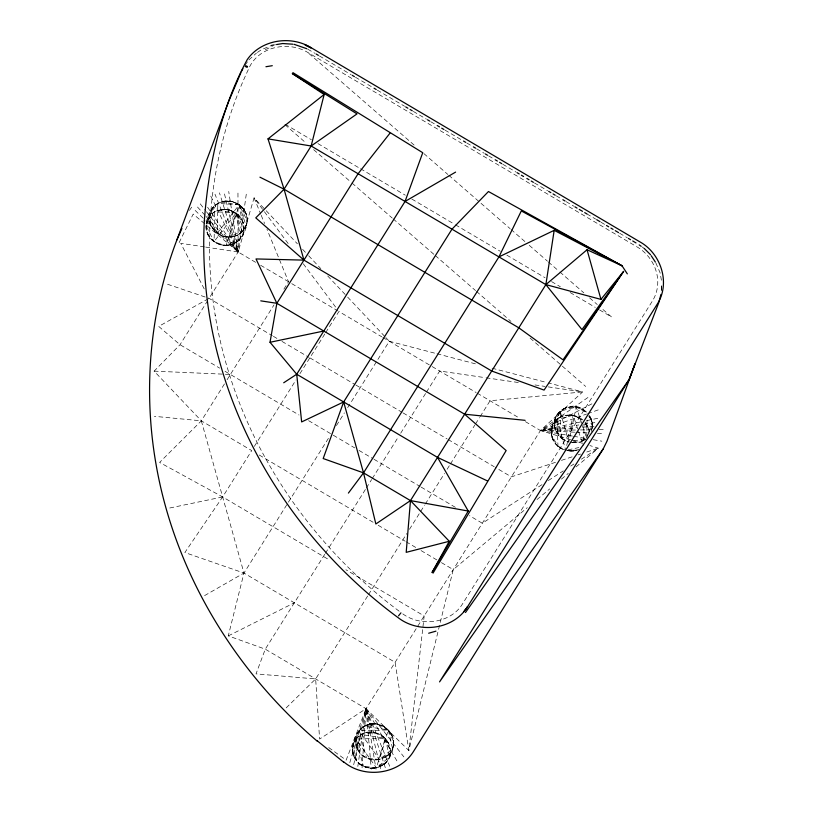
<?xml version="1.0" encoding="UTF-8"?>
<svg xmlns="http://www.w3.org/2000/svg" width="813" height="813" viewBox="0 0 813 813"><rect width="100%" height="100%" fill="white"/><g stroke="black" fill="none" stroke-linecap="round" stroke-linejoin="round"><path stroke-width="0.61" stroke-dasharray="4.07 3.05" d="M661.355 290.841L661.406 285.292L661.426 289.895M583.734 440.494L584.008 424.691M582.443 425.545L586.722 438.309L587.037 420.077M224.185 245.353L220.445 244.672L214.073 241.624L214.754 211.675C223.707 207.569 235.587 209.541 241.146 218.311C244.632 223.91 245.16 231.42 241.613 237.111C238.707 241.776 233.514 244.754 228.087 245.323C215.618 247.111 202.976 234.754 206.532 222.142C208.138 207.589 221.939 195.852 236.177 203.037C253.351 210.577 248.26 236.441 233.697 243.849C226.085 246.695 217.051 245.241 211.339 239.286M227.274 237.091L223.534 236.4L217.162 233.361L217.843 203.402C226.797 199.307 238.676 201.268 244.235 210.039C250.221 218.819 246.542 231.309 236.786 235.587C229.175 238.433 220.14 236.979 214.429 231.024M661.396 289.723L661.558 285.211M361.937 765.389C344.57 755.704 353.787 723.641 373.513 723.814C385.372 723.306 396.449 735.257 393.116 747.106C391.51 761.659 377.71 773.387 363.472 766.212C346.348 758.996 350.19 731.781 370.423 732.076M365.037 757.127C349.255 749.24 355.383 722.879 373.513 723.814M352.588 746.69L352.415 750.318L352.954 744.962L356.521 760.724C366.104 773.691 389.671 768.58 390.565 751.852L390.016 755.368M355.677 738.417L355.505 742.056L356.043 736.7L359.61 752.462C369.193 765.429 392.76 760.318 393.655 743.59L393.116 747.106M588.937 415.809L591.884 420.87L589.516 415.687L590.482 417.333L592.301 422.719L591.976 429.935M362.08 767.777L366.043 708.682L540.442 430.524L582.667 391.927L548.399 382.943M588.968 433.512L589.212 430.981L585.218 423.258M591.447 431.561L592.301 422.719L588.876 416.093M563.968 449.741C534.293 438.451 563.196 388.431 587.169 412.78L576.224 406.978L572.372 406.642M246.278 194.195L238.148 252L209.083 298.351L158.698 326.389L180.019 344.712L219.673 368.137M357.822 766.446L366.043 708.682L265.282 649.17L228.28 635.878L243.961 573.053L329.184 437.14M362.862 733.661C378.309 726.05 397.455 744.84 388.035 759.942M365.952 725.389C381.399 717.788 400.545 736.578 391.124 751.669M209.622 213.87C206.36 226.065 217.356 236.746 229.225 237.162L234.987 236.258L231.177 237.061M551.895 436.845L553.307 440.392C550.035 434.04 550.868 425.86 555.818 420.616M554.984 428.583L556.397 432.12C553.135 425.778 553.958 417.587 558.907 412.354M206.167 223.86L206.532 222.142M566.742 445.483L573.135 415.24L576.722 416.246M353.696 764.708L366.043 708.682L408.837 750.541L453.248 569.598L527.291 507.658M243.961 230.821L243.077 234.185L236.065 213.057L229.693 210.018L225.943 209.327M247.05 222.559L246.166 225.912L239.154 204.795L232.782 201.756L229.032 201.065M551.448 429.508L552.342 426.154L557.068 419.406C566.854 410.951 583.602 415.362 588.185 427.333M554.537 421.246L555.431 417.892L560.157 411.144C565.716 406.764 573.175 405.484 579.811 407.984M349.803 762.614L366.043 708.682L403.858 756.873M218.24 210.161L236.065 213.057L226.136 245.435C217.823 243.91 208.789 240.231 206.614 231.197M221.329 201.898L239.154 204.795L229.225 237.162L243.778 230.181L245.496 227.437M559.354 447.282L562.332 449.03L557.952 446.185L554.273 442.028L551.488 435.006L557.068 419.406L573.135 415.24L581.336 418.705M584.435 410.443L576.224 406.978L568.815 442.048C561.6 440.046 556.234 433.979 554.578 426.734L560.157 411.144L576.224 406.978L581.458 408.685L587.169 412.78M587.616 435.443L589.212 430.981L589.222 433.177M586.722 438.309L592.301 422.719L592.331 428.207L592.514 424.579M247.02 217.071L247.243 220.76L239.154 204.795L217.843 203.402L213.626 206.695L209.073 217.386L211.116 226.471L217.162 233.361L239.154 204.795L246.603 215.221L245.201 211.685M554.354 423.045L560.157 411.144L568.815 442.048L561.041 437.922L558.47 435.29M551.265 431.307L557.068 419.406L565.726 450.321L557.952 446.185L555.381 443.552M179.145 242.569L193.199 214.073L238.148 252L256.369 262.762M356.572 735.064L358.96 730.806L388.309 729.952L392.415 736.243L388.309 729.952L377.364 724.149L364.265 726.233L360.047 729.525L362.71 727.208M353.482 743.326L355.87 739.068L385.22 738.214L389.325 744.505L385.22 738.214L374.275 732.411L361.175 734.495L356.958 737.787L359.62 735.48M211.614 209.307L213.626 206.695L210.15 212.244L209.073 217.386L217.162 233.361M228.087 245.323L231.898 244.52L226.136 245.435L240.689 238.443L242.406 235.709M207.762 300.464L180.019 344.712L154.135 371.145L201.329 420.829L251.715 450.585L222.65 496.946L184.846 552.535L243.961 573.053L395.108 662.321L408.837 750.541L424.183 615.959L345.921 569.75M224.449 383.949L201.329 420.829L159.612 462.424L222.65 496.946L329.844 560.248M227.091 379.732L274.001 304.926M283.91 289.123L288.534 281.745L266.989 229.317M254.357 446.367L295.973 379.986M299.936 373.665L325.037 333.625M325.698 332.578L338.909 311.501L381.795 336.826M336.45 425.545L344.377 412.902M347.679 407.638L389.295 341.257L435.798 353.442M324.733 554.344L265.282 649.17L256.024 673.886L315.657 678.926L367.852 595.685M325.393 553.287L365.687 489.02M366.348 487.963L371.632 479.538M372.293 478.481L398.065 437.394M400.707 433.177L425.809 393.136M426.469 392.079L439.681 371.013L484.833 377.618M368.513 594.638L406.825 533.521M409.467 529.314L420.036 512.454M420.697 511.397L424.66 505.076M425.321 504.019L444.477 473.471M447.12 469.253L449.762 465.036M450.422 463.979L474.863 424.996M475.524 423.949L479.487 417.628M480.148 416.571L490.066 400.768L582.667 391.927L546.295 386.612M357.242 733.539L358.96 730.806L379.529 759.576L390.199 753.001L386.449 756.588L389.112 754.281M354.153 741.802L355.87 739.068L376.439 767.838L387.11 761.263L383.36 764.86L386.023 762.543M189.439 210.425L191.685 207.163M210.821 210.709L213.626 206.695M207.732 218.982L210.537 214.967L214.754 211.675L236.065 213.057L243.514 223.484L242.111 219.947M245.201 64.867L247.437 61.859M214.876 205.496L217.843 203.402C208.687 214.571 198.972 230.699 214.073 241.624L236.065 213.057L244.144 229.032L243.93 225.333M208.524 217.569L210.537 214.967L205.984 225.658L208.026 234.733M556.895 414.955L560.157 411.144L561.041 437.922L554.578 426.734M553.805 423.217L557.068 419.406L557.952 446.185L551.488 435.006M286.206 707.859L315.657 678.926L319.6 739.058L366.043 708.682L397.608 762.096M248.92 59.857L256.41 53.089M384.895 757.574L390.199 753.001M381.805 765.836L387.11 761.263M537.037 499.507L549.7 488.918M561.397 479.142L568.216 473.43M576.01 466.916L598.419 448.166L589.964 445.595M211.787 213.758L214.754 211.675L205.984 225.658L214.073 241.624M583.754 440.402L585.726 439.01M525.432 421.652L540.442 430.524L589.212 396.612M257.426 52.408L261.481 49.674L271.512 45.426M541.966 484.67L482.312 523.237L469.447 515.645M548.348 480.534L563.267 470.9M570.726 466.073L573.917 464.01M581.376 459.193L598.419 448.166L585.299 452.495M582.067 441.235L585.787 438.898M204.591 595.604L243.961 573.053L201.329 420.829L154.389 416.327M572.555 442.739L580.269 441.906L585.645 438.908M570.635 439.711L540.442 430.524L593.673 402.902M228.28 635.878L294.347 602.809M561.57 410.037L566.61 407.547L576.224 406.978L582.057 424.386M558.48 418.299L563.521 415.809L573.135 415.24L581.884 419.884M265.231 49.654L272.325 46.544M563.124 409.051L566.61 407.547M560.035 417.323L563.521 415.809M578.968 449.498L573.368 450.971L567.565 450.748L573.368 450.971L577.179 450.178L566.864 450.3M572.372 436.063L540.442 430.524L586.498 414.081M587.677 413.665L599.486 409.447M555.492 462.323L511.377 476.875L495.3 467.384M561.458 460.361L573.378 456.428M578.145 454.853L580.533 454.071M574.639 432.211L540.442 430.524L581.895 421.673M586.773 420.636L600.187 417.77M169.795 507.993L222.65 496.946M573.592 441.053L585.523 438.563M568.114 449.823L578.856 447.577M273.534 45.071L275.546 44.725M575.411 430.016L540.442 430.524L578.815 424.955M583.775 424.234L596.153 422.435M375.647 759.992L379.529 759.576L392.588 748.743L388.309 729.952L364.265 726.233M372.557 768.255L376.439 767.838L389.498 757.005L385.22 738.214L361.175 734.495M540.442 430.524L576.63 427.679M582.87 427.181L594.1 426.297M369.63 724.231L375.454 723.885M366.541 732.493L372.364 732.157M580.411 429.945L591.651 429.782M599.14 429.671L604.14 429.599M573.399 441.998L580.269 441.906M569.466 451.002L573.368 450.971L566.813 450.412M223.209 201.4L232.782 201.756L227.091 200.984M220.12 209.673L229.693 210.018L224.002 209.256M570.655 442.475L576.458 442.709L572.088 442.333M154.135 371.145L224.144 374.193M225.394 374.254L230.394 374.468M575.909 432.272L588.571 432.892M597.433 433.329L603.764 433.644M225.14 201.096L232.782 201.756M222.051 209.368L229.693 210.018M569.283 414.904L573.135 415.24L578.185 430.331M362.181 755.094L366.561 757.94L379.529 759.576L388.309 729.952L393.655 741.751M359.092 763.356L363.472 766.212L376.439 767.838L385.22 738.214L390.555 750.013M486.083 377.801L518.694 382.567M535.005 384.956L545.035 386.419M204.459 246.898L180.76 243.311L204.459 289.367M205.709 247.091L238.148 252L254.063 197.864L265.333 209.815M573.602 436.276L585.878 438.41M593.246 439.691L601.844 441.185M369.956 759.23L373.695 759.911L368.198 758.651M366.866 767.492L370.606 768.183L365.108 766.913M437.028 353.767L476.194 364.031M492.099 368.198L547.169 382.628M571.844 440.077L582.718 443.39M167.58 284.255L209.083 298.351L272.325 335.708M377.364 724.149L384.122 726.68L386.978 728.712M374.275 732.411L381.033 734.942L383.888 736.974M307.761 49.207L315.098 53.404M319.468 55.985L351.125 74.674M355.484 77.255L372.954 87.57M377.313 90.152L404.61 106.259M413.339 111.422L426.439 119.155M430.799 121.737L437.353 125.598M444.985 130.11L462.455 140.425M466.825 143.007L472.282 146.228M476.642 148.809L484.284 153.322M488.654 155.893L494.111 159.114M502.841 164.277L515.94 172.01M534.497 182.966L547.586 190.699M556.326 195.862L561.783 199.083M566.143 201.665L573.785 206.177M586.884 213.91L595.614 219.063M601.071 222.284L605.441 224.866M619.628 233.24L627.27 237.752M285.2 124.267L311.409 139.745M317.954 143.606L359.437 168.108M360.535 168.758L405.291 195.191M411.845 199.053L454.416 224.205M455.514 224.845L500.269 251.278M506.824 255.15L545.035 277.711M551.58 281.583L560.32 286.735M570.147 292.538L595.248 307.375M599.618 309.946L611.63 317.04L601.092 307.873M562.444 439.01L565.421 440.768M260.658 265.292L288.534 281.745M291.745 283.646L337.842 310.871M382.862 337.456L431.103 365.941M432.17 366.582L476.123 392.537M477.201 393.167L520.076 418.492M273.402 336.338L277.69 338.869M281.979 341.399L308.777 357.232M309.844 357.862L354.864 384.447M355.942 385.088L402.039 412.303M403.106 412.943L447.059 438.898M448.136 439.528L494.223 466.753M225.038 371.307L299.001 414.986M308.655 420.687L331.165 433.979M333.31 435.24L354.742 447.902M359.031 450.432L372.974 458.664M374.041 459.304L420.138 486.52M421.205 487.15L455.514 507.414M259.215 455.016L373.919 522.749M378.208 525.289L405.006 541.112M406.073 541.743L415.728 547.444M421.083 550.604L437.16 560.106M441.449 562.637L453.248 569.598M402.811 613.896C421.337 627.423 451.164 623.073 462.607 603.754L652.178 301.389C664.211 282.558 655.756 257.63 636.782 246.735L308.178 52.672C289.082 40.823 260.76 46.239 250.17 65.731C212.813 142.6 201.207 231.197 215.211 315.363L215.15 315.017C234.672 433.207 304.113 540.554 399.813 611.691M642.199 247.02L644.201 248.422M328.737 747.564L346.135 760.155L366.043 708.682L389.691 766.253M308.981 53.556L414.335 145.273M423.908 153.606L447.851 174.46M448.806 175.293L510.107 228.656M511.062 229.49L525.432 242M529.263 245.333L547.454 261.176M548.419 262.01L558.948 271.176M559.913 272.02L583.856 292.863M589.598 297.863L597.26 304.529M284.936 124.643L306.003 142.986M313.666 149.663L351.023 182.183M351.978 183.016L392.201 218.036M393.167 218.87L434.345 254.723M435.301 255.556L475.524 290.576M476.489 291.41L510.971 321.43M530.117 338.106L585.675 386.47M195.161 210.445L205.008 219.967M205.913 220.831L238.148 252L237.955 192.02M243.128 208.514L240.557 205.882L244.235 210.039M240.028 216.786L237.467 214.154L241.146 218.311M266.197 210.73L297.406 243.829M302.609 249.337L307.802 254.855M308.676 255.77L320.81 268.646M327.741 275.993L346.816 296.217M347.679 297.141L384.966 336.663M385.829 337.578L389.295 341.257M197.518 207.041L205.14 215.465M205.984 216.4L238.148 252L228.717 191.451M200.262 203.87L205.679 210.74M206.451 211.726L238.148 252L224.022 191.888M288.148 243.524L254.063 197.864L260.76 214.175M303.3 263.819L337.395 309.468M207.61 207.244L238.148 252L219.439 192.823M655.867 262.914L660.156 272.965L661.487 280.729M585.258 423.065L588.795 429.132L586.427 423.959M589.516 415.687L591.275 419.071M210.78 196.106L238.148 252L214.998 194.236M355.718 743.915L359.61 752.462L358.96 730.806L366.561 757.94M352.629 752.177L356.521 760.724L355.87 739.068L363.472 766.212M261.237 215.343L264.591 223.494M209.703 222.935L211.116 226.471M356.124 745.755L357.537 749.301M353.035 754.027L354.448 757.564M578.571 431.49L583.236 445.412M385.291 767.716L366.043 708.682L371.277 769.2M380.708 768.702L366.043 708.682L376.023 769.189M239.154 204.795L243.778 230.181M236.065 213.057L240.689 238.443M242.691 231.451L236.786 235.587L242.691 231.451M239.601 239.723L233.697 243.849L239.601 239.723"/><path stroke-width="1.22" d="M259.936 177.183L284.072 189.195L518.796 327.812L563.033 359.854L623.591 271.41L581.986 329.621L545.879 284.621L600.949 299.387L623.591 271.41L544.07 390.098L491.713 371.013L303.94 260.119L284.072 189.195L268.005 138.881L311.155 146.005L545.879 284.621L587.047 249.743L622.026 265.79L554.181 230.333L545.879 284.621L410.463 500.595L375.85 523.979L363.523 472.871L343.655 401.957L451.987 229.175L488.461 191.522L622.026 265.79L627.331 273.869M487.2 480.808L437.546 457.404L296.715 374.234L270.028 342.273L276.857 303.31L358.096 173.728L389.874 133.302M660.969 294.377L658.733 302.771L629.13 379.529L439.548 681.904L603.175 448.959L606.986 441.205L635.004 363.807L629.13 379.529L465.514 612.474M311.155 146.005L324.153 94.491L292.263 73.546L357.019 113.891L311.155 146.005L284.072 189.195L255.78 217.874L303.94 260.119L256.014 258.941L276.857 303.31L464.63 414.203L506.153 450.565L433.034 573.155M240.872 72.703L228.788 101.097L176.878 239.957C150.171 310.109 143.078 387.313 155.517 461.276L155.618 461.845C173.779 570.431 233.748 669.892 317.111 741.08M283.707 382.771L296.715 374.234L405.047 201.451L422.74 152.712L292.853 72.611M176.878 239.957L181.929 228.443M348.401 493.085L363.523 472.871L498.928 256.898L521.316 210.923L622.026 265.79M241.359 71.564L242.863 68.749M296.715 374.234L301.653 421.927L343.655 401.957L323.188 458.542L363.523 472.871L410.463 500.595L449.284 541.275L432.008 572.525L468.237 511.042L437.546 457.404M603.175 448.959L413.593 751.324C399.417 774.484 364.498 779.149 343.919 762.015M398.522 615.837L400.931 612.86M268.005 138.881L324.153 94.491M405.047 201.451L455.595 172.112M498.928 256.898L554.181 230.333M428.664 633.225L435.961 631.152M449.284 541.275L406.205 552.342L410.463 500.595L468.237 511.042M270.028 342.273L323.798 331.033M271.512 45.426L273.534 45.071M276.562 44.552L282.67 43.526L292.832 44.207M265.932 66.727L272.284 65.701M464.63 414.203L525.117 420.331M260.76 300.851L276.857 303.31M294.042 44.298L306.816 48.719M245.231 66.473L247.172 67.357M245.617 65.65L247.548 66.544M316.196 54.054L318.381 55.345M352.212 75.324L354.397 76.615M374.041 88.211L376.226 89.501M405.697 106.91L407.882 108.2M410.067 109.481L412.242 110.771M427.526 119.796L429.711 121.086M437.353 125.598L439.528 126.889M441.713 128.18L443.898 129.47M463.542 141.066L465.727 142.356M473.369 146.868L475.554 148.159M485.371 153.962L487.556 155.253M495.198 159.765L497.383 161.055M499.568 162.346L501.753 163.626M517.027 172.651L519.212 173.941M521.397 175.232L523.582 176.523M526.854 178.454L529.039 179.744M531.214 181.035L533.399 182.325M548.684 191.35L550.868 192.64M553.053 193.921L555.228 195.211M562.87 199.724L565.055 201.014M574.882 206.817L577.057 208.108M579.242 209.398L582.515 211.329M584.699 212.62L586.884 213.91M596.712 219.703L599.984 221.644M606.528 225.506L608.713 226.797M610.898 228.087L613.083 229.378M615.268 230.668L618.541 232.599M628.358 238.402L630.542 239.693M632.727 240.983L636 242.914M639.191 244.906L641.193 246.309M317.121 740.704L343.889 762.37M644.201 248.422L650.491 254.652M651.193 255.709L655.38 262.071M587.047 249.743L600.949 299.387M204.327 220.943C202.671 252.691 204.47 284.57 209.551 315.952L209.612 316.298C229.469 436.561 300.454 545.675 398.126 617.656C419.041 633.937 453.369 629.851 467.566 606.691L657.148 304.316C670.806 283.361 661.081 253.463 639.719 241.756L311.105 47.693C290.8 35.081 261.075 39.613 247.233 59.613C220.618 108.912 208.453 165.446 204.327 220.943M467.566 606.691L463.817 611.772L467.566 606.691M310.424 47.55L305.048 44.857L311.074 47.896L310.424 47.55"/></g></svg>
